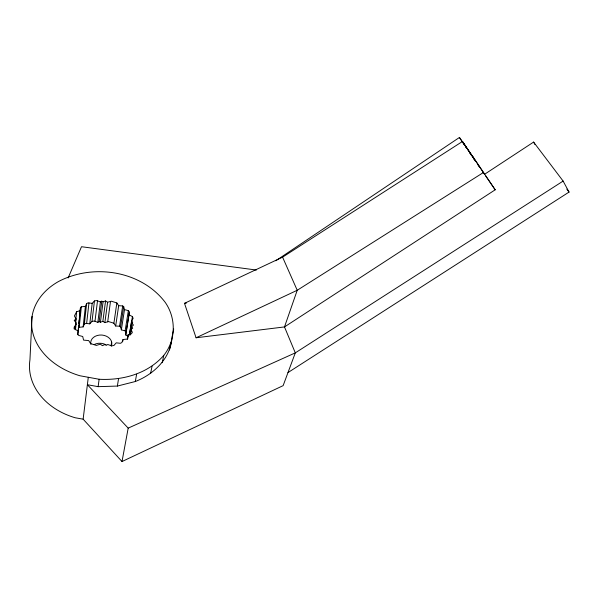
<?xml version="1.0" encoding="UTF-8"?>
<svg xmlns="http://www.w3.org/2000/svg" width="599" height="599" viewBox="0 0 599 599"><rect width="100%" height="100%" fill="white"/><g stroke="black" fill="none" stroke-linecap="round" stroke-linejoin="round"><path stroke-width="0.9" d="M32.069 316.392L29.95 359.819A67.672 53.296 3.6 0 0 75.175 417.758L83.134 419.173L122.009 461.537L283.132 385.636L295.307 352.871L563.12 181.078L569.05 192.077L287.977 372.585M77.818 334.751L80.483 307.504L81.359 306.785L85.387 306.381L86.63 303.536L88.135 302.862L92.179 303.349L94.447 300.938L96.709 300.548L100.415 301.918L101.77 301.177L103.073 301.806L105.559 300.938L107.603 302.24L111.317 301.2L116.842 302.944L118.677 305.707L115.674 326.013L119.583 326.223L120.564 326.889L121.357 329.854L125.116 330.873L126.097 332.011L125.768 335.006L128.418 336.443M78.192 331.082L78.626 325.369M118.677 305.707L122.675 305.939L123.686 306.613L124.502 309.593L128.358 310.641L129.362 311.787L129.032 314.797L132.431 316.624L133.143 318.361L131.6 321.116L132.686 322.165L131.967 323.131L133.435 325.077L131.69 326.627L132.708 328.215L131.114 329.353L132.349 332.475L131.338 333.838L128.059 334.878L127.887 338.315L127.063 339.064L123.027 339.528L121.874 342.561L120.369 343.294L116.228 342.83L113.945 345.451L111.616 345.908L107.768 344.477L106.382 345.294L104.832 344.567L102.444 345.675L100.28 344.17L96.387 345.421L90.584 343.586L88.697 340.584L83.561 340.12L82.729 336.503L78.709 335.425L77.705 334.205L78.207 331.037L75.002 329.278L74.283 327.054L76.058 324.179L75.938 322.591L74.231 320.458L76.013 318.9L74.411 315.95L76.612 311.779L80.333 310.552M74.096 328.911L74.283 327.054M75.541 322.502L76.612 311.779M75.654 322.464L76.013 318.9M75.219 329.727L75.489 327.054M75.759 324.373L75.938 322.591M75.519 329.525L76.058 324.179M78.813 323.58L79.18 320.008M79.368 318.219L80.483 307.504M78.342 328.05L79.203 327.324L81.359 306.785M79.203 327.324L83.141 326.897L85.387 306.381M83.141 326.897L84.354 324.059L86.63 303.536M86.63 323.475L88.959 302.959M84.354 324.059L85.829 323.378L89.775 323.834L92.179 303.349M89.775 323.834L92.006 321.423L94.447 300.938M94.986 321.304L97.502 300.84M83.134 419.173L88.293 377.288M92.006 321.423L94.215 321.019L97.832 322.359L100.415 301.918M97.832 322.359L99.157 321.611L101.77 301.177M99.157 321.611L100.43 322.232L103.073 301.806M100.43 322.232L102.863 321.349L105.559 300.938M115.674 326.013L113.885 323.28L112.44 322.749L108.486 321.573L104.862 322.629L107.603 302.24M122.009 461.537L128.186 428.128L87.379 384.708L98.124 386.662L99.135 379.264C122.735 380.545 147.833 373.746 163.767 355.394C176.016 340.202 176.308 318.204 165.182 302.308C140.99 270.471 92.972 263.305 58.417 281.575A71.191 53.858 5.2 0 0 32.631 332.101A71.191 53.858 5.2 0 0 79.899 375.753L99.135 379.264M107.693 321.805L110.501 301.424M113.885 323.28L116.842 302.944M111.1 345.518L111.631 341.872M119.583 326.223L122.675 305.939M120.564 326.889L123.686 306.613M121.357 329.854L124.502 309.593M122.735 341.355L123.027 339.528M125.116 330.873L128.358 310.641M98.124 386.662L117.367 386.063L118.55 378.71M126.03 332.617L129.294 312.401M125.768 335.006L129.032 314.797M127.31 339.446L128.059 334.878M129.324 334.863L131.6 321.116M129.391 334.968L132.431 316.624M130.133 334.122L131.967 323.131M130.2 334.841L131.114 329.353M130.312 334.871L131.69 326.627M117.367 386.063L135.299 381.526L136.639 374.203M135.299 381.526C154.325 374.12 171.172 357.685 172.108 336.316M150.589 373.506L152.056 366.191M162.217 362.702L163.767 355.394M172.287 335.5L173.703 328.978M169.495 349.996L171.082 342.673M68.121 277.958L81.509 246.721L256.417 270.044M275.765 260.775L459.433 137.463L466.606 147.968M563.12 181.078L533.597 142.075L484.576 174.279L472.888 156.676M495.186 189.808L284.495 326.927L196.075 337.776L184.492 303.326L282.578 257.151L462.488 141.461L495.186 189.808L485.587 175.754M483.625 172.385L297.224 290.275L196.075 337.776M128.186 428.128L295.307 352.871L284.495 326.927L297.224 290.275L282.578 257.151M184.492 303.326L186.349 303.131M102.863 321.349L104.862 322.629M566.804 189.097L569.05 192.077M467.632 149.465L474.288 159.214L462.488 141.461M469.871 153.037L471.443 155.336M473.539 158.406L475.628 161.475M477.725 164.538L479.821 167.608M482.966 172.213L484.007 173.747M459.433 137.463L464.787 145.512M465.752 146.972L466.726 148.432M533.597 142.075L534.929 144.494M90.883 344.365A10.587 8.154 4.5 0 1 101.972 335.051A10.587 8.154 4.5 0 1 111.302 346.072M94.058 344.597A10.482 8.139 4.2 0 1 106.001 344.792"/></g></svg>
